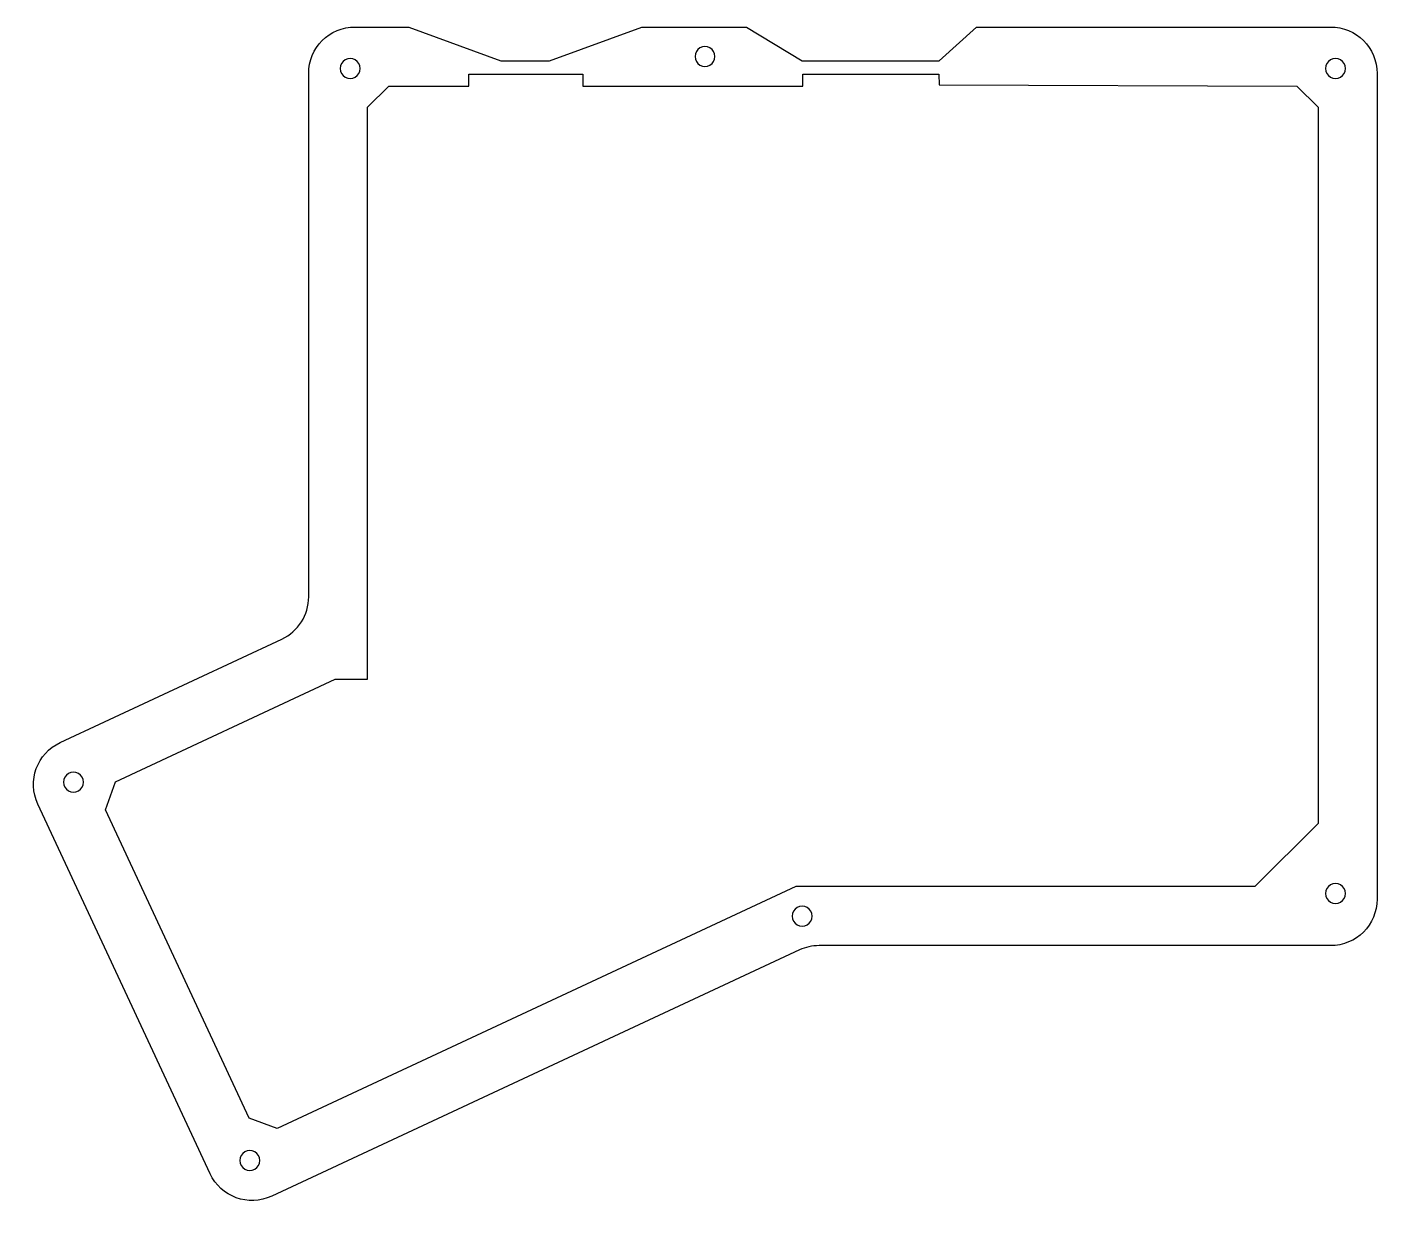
# Model space of a CAD drawing. Extents: x 0 to 203, y 82 to 260.
import ezdxf

# ---------------------------------------------------------------- set-up
doc = ezdxf.new("R2010")
doc.units = 0
doc.layers.add('Layer_1', color=7, linetype='CONTINUOUS')

msp = doc.modelspace()

# ---------------------------------------------------------------- linework, layer by layer
at = {"layer": 'Layer_1', "color": 7}
for p, q in [((49.257758, 260.020077), (57.370759, 260.020077)), ((57.370759, 260.020077), (71.250459, 254.90706)), ((78.593859, 254.90706), (92.473559, 260.020077)), ((92.473559, 260.020077), (108.290808, 260.020077)), ((108.290808, 260.020077), (116.66256, 254.90706)), ((137.346291, 254.90706), (142.971642, 260.020077)), ((142.971642, 260.020077), (196.344558, 260.020077)), ((71.250459, 254.90706), (78.593859, 254.90706)), ((103.511258, 255.57508), (103.511258, 255.57508)), ((116.66256, 254.90706), (137.346291, 254.90706)), ((42.257759, 174.131383), (42.257759, 253.020078)), ((50.027984, 253.756202), (50.027984, 253.756202)), ((66.413159, 251.13008), (66.413159, 252.908077)), ((66.413159, 252.908077), (83.583559, 252.908077)), ((83.583559, 252.908077), (83.583559, 251.13008)), ((116.753691, 251.13008), (116.753691, 252.908077)), ((116.753691, 252.908077), (137.284071, 252.908077)), ((137.284071, 252.908077), (137.331318, 251.319069)), ((198.580682, 253.756202), (198.580682, 253.756202)), ((203.344557, 253.020078), (203.344557, 128.590081)), ((51.147759, 247.95508), (54.348159, 251.13008)), ((54.348159, 251.13008), (66.413159, 251.13008)), ((83.583559, 251.13008), (116.753691, 251.13008)), ((137.331318, 251.319069), (191.279557, 251.13008)), ((191.279557, 251.13008), (194.454557, 247.95508)), ((51.147759, 161.722081), (51.147759, 247.95508)), ((194.454557, 247.95508), (194.454557, 140.005081)), ((4.805645, 152.209011), (38.215879, 167.78713)), ((13.15444, 146.291581), (46.245559, 161.722081)), ((46.245559, 161.722081), (51.147759, 161.722081)), ((8.286025, 146.220564), (8.286025, 146.220564)), ((11.61774, 142.072639), (13.15444, 146.291581)), ((27.383988, 87.225173), (1.419601, 142.906454)), ((33.301719, 95.570317), (11.61774, 142.072639)), ((194.454557, 140.005081), (184.929558, 130.480081)), ((115.689158, 130.480081), (37.520659, 94.036157)), ((184.929558, 130.480081), (115.689158, 130.480081)), ((198.580682, 129.441457), (198.580682, 129.441457)), ((118.174678, 126.035081), (118.174678, 126.035081)), ((116.253949, 120.934473), (36.68597, 83.839089)), ((196.344558, 121.590079), (119.211765, 121.590079)), ((37.520659, 94.036157), (33.301719, 95.570317)), ((34.872463, 89.204495), (34.872463, 89.204495))]:
    msp.add_line(p, q, dxfattribs=at)
for points in [[(42.257759, 253.020078), (42.257759, 256.886072), (45.391765, 260.020077), (49.257758, 260.020077)], [(196.344558, 260.020077), (200.210552, 260.020077), (203.344557, 256.886072), (203.344557, 253.020078)], [(101.261001, 256.87486), (100.796769, 256.606713), (100.510941, 256.11119), (100.511259, 255.57508)], [(102.761516, 256.87486), (102.297283, 257.143007), (101.725234, 257.143007), (101.261001, 256.87486)], [(103.511258, 255.57508), (103.511577, 256.11119), (103.225748, 256.606713), (102.761516, 256.87486)], [(47.777728, 255.055982), (47.313495, 254.787835), (47.027667, 254.292312), (47.027985, 253.756202)], [(49.278242, 255.055982), (48.81401, 255.324129), (48.24196, 255.324129), (47.777728, 255.055982)], [(50.027984, 253.756202), (50.028303, 254.292312), (49.742474, 254.787835), (49.278242, 255.055982)], [(100.511259, 255.57508), (100.510941, 255.038969), (100.796769, 254.543447), (101.261001, 254.275299)], [(102.761516, 254.275299), (103.225748, 254.543447), (103.511577, 255.038969), (103.511258, 255.57508)], [(196.330425, 255.055982), (195.866193, 254.787835), (195.580364, 254.292312), (195.580682, 253.756202)], [(197.830939, 255.055982), (197.366707, 255.324129), (196.794657, 255.324129), (196.330425, 255.055982)], [(198.580682, 253.756202), (198.581, 254.292312), (198.295171, 254.787835), (197.830939, 255.055982)], [(47.027985, 253.756202), (47.027667, 253.220091), (47.313495, 252.724568), (47.777728, 252.456421)], [(47.777728, 252.456421), (48.24196, 252.188274), (48.81401, 252.188274), (49.278242, 252.456421)], [(49.278242, 252.456421), (49.742474, 252.724568), (50.028303, 253.220091), (50.027984, 253.756202)], [(101.261001, 254.275299), (101.725234, 254.007152), (102.297283, 254.007152), (102.761516, 254.275299)], [(195.580682, 253.756202), (195.580364, 253.220091), (195.866193, 252.724568), (196.330425, 252.456421)], [(196.330425, 252.456421), (196.794657, 252.188274), (197.366707, 252.188274), (197.830939, 252.456421)], [(197.830939, 252.456421), (198.295171, 252.724568), (198.581, 253.220091), (198.580682, 253.756202)], [(38.215879, 167.78713), (40.681528, 168.936782), (42.257759, 171.410882), (42.257759, 174.131383)], [(1.419601, 142.906454), (-0.214259, 146.410313), (1.30174, 150.575251), (4.805645, 152.209011)], [(6.036025, 147.519602), (5.571924, 147.251653), (5.286025, 146.756463), (5.286025, 146.220564)], [(7.536025, 147.519602), (7.071923, 147.787552), (6.500127, 147.787552), (6.036025, 147.519602)], [(8.286025, 146.220564), (8.286025, 146.756463), (8.000127, 147.251653), (7.536025, 147.519602)], [(5.286025, 146.220564), (5.286025, 145.684666), (5.571923, 145.189475), (6.036025, 144.921526)], [(6.036025, 144.921526), (6.500127, 144.653577), (7.071923, 144.653577), (7.536025, 144.921526)], [(7.536025, 144.921526), (8.000127, 145.189475), (8.286025, 145.684666), (8.286025, 146.220564)], [(196.330425, 130.741237), (195.866193, 130.47309), (195.580364, 129.977567), (195.580682, 129.441457)], [(197.830939, 130.741237), (197.366707, 131.009384), (196.794657, 131.009384), (196.330425, 130.741237)], [(198.580682, 129.441457), (198.581, 129.977567), (198.295171, 130.47309), (197.830939, 130.741237)], [(195.580682, 129.441457), (195.580364, 128.905346), (195.866193, 128.409824), (196.330425, 128.141676)], [(203.344557, 128.590081), (203.344557, 124.724087), (200.210552, 121.590079), (196.344558, 121.590079)], [(197.830939, 128.141676), (198.295171, 128.409824), (198.581, 128.905346), (198.580682, 129.441457)], [(115.924421, 127.334862), (115.460189, 127.066715), (115.17436, 126.571192), (115.174679, 126.035081)], [(117.424936, 127.334862), (116.960703, 127.603009), (116.388654, 127.603009), (115.924421, 127.334862)], [(118.174678, 126.035081), (118.174996, 126.571192), (117.889168, 127.066715), (117.424936, 127.334862)], [(196.330425, 128.141676), (196.794657, 127.873529), (197.366707, 127.873529), (197.830939, 128.141676)], [(115.174679, 126.035081), (115.17436, 125.498971), (115.460189, 125.003448), (115.924421, 124.735301)], [(115.924421, 124.735301), (116.388654, 124.467154), (116.960703, 124.467154), (117.424936, 124.735301)], [(117.424936, 124.735301), (117.889168, 125.003448), (118.174996, 125.498971), (118.174678, 126.035081)], [(119.211765, 121.590079), (118.189788, 121.590079), (117.180207, 121.366305), (116.253949, 120.934473)], [(32.622462, 90.503533), (32.15836, 90.235584), (31.872461, 89.740393), (31.872461, 89.204495)], [(34.122463, 90.503533), (33.658361, 90.771483), (33.086564, 90.771483), (32.622462, 90.503533)], [(34.872463, 89.204495), (34.872463, 89.740393), (34.586565, 90.235584), (34.122463, 90.503533)], [(31.872461, 89.204495), (31.872461, 88.668596), (32.15836, 88.173405), (32.622462, 87.905456)], [(32.622462, 87.905456), (33.086564, 87.637506), (33.658361, 87.637506), (34.122463, 87.905456)], [(34.122463, 87.905456), (34.586565, 88.173405), (34.872463, 88.668596), (34.872463, 89.204495)], [(36.68597, 83.839089), (33.182249, 82.20563), (29.017726, 83.721587), (27.383988, 87.225173)]]:
    msp.add_open_spline(points, degree=3, dxfattribs=at)

doc.saveas('drawing.dxf')
